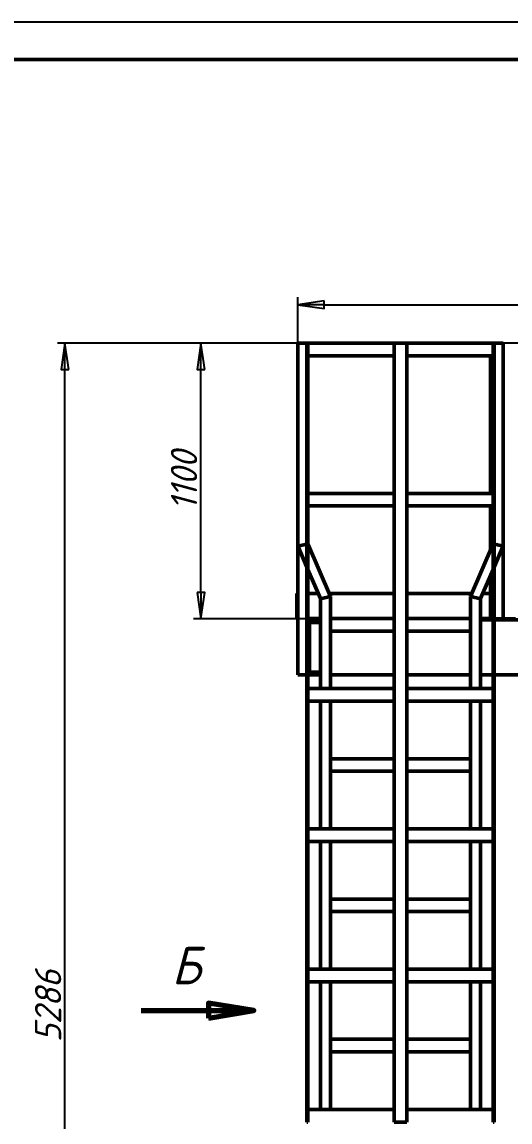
# Model space of a CAD drawing. Header units: millimetres. Extents: x 0 to 25230, y 0 to 17820.
# Drawn here: x 13663 to 15612, y 13429 to 17820 of the extents above; entities that cross this region are included whole.
import ezdxf

# ---------------------------------------------------------------- set-up
doc = ezdxf.new("R2010")
doc.units = ezdxf.units.MM
doc.header["$LTSCALE"] = 30
doc.linetypes.add('CHAIN', pattern=[0.7087, 0.4724, -0.0591, 0.1181, -0.0591])
for name, color, linetype, lineweight in [('Видимый контур (ГОСТ)', 7, 'Continuous', 50), ('Кромка (ГОСТ)', 7, 'Continuous', 50), ('Линия  разреза (ГОСТ)', 7, 'CHAIN', 70), ('Размер (ГОСТ)', 7, 'Continuous', 25)]:
    doc.layers.add(name, color=color, linetype=linetype, lineweight=lineweight)
doc.styles.add('Обычный текст (ГОСТ)', font='GOST Common Italic.ttf')
doc.styles.add('Увеличенный текст (ГОСТ)', font='GOST Common Italic.ttf')
doc.dimstyles.new('Обычный (ГОСТ)', dxfattribs={"dimscale": 30, "dimtxt": 3.5, "dimasz": 3.5, "dimexe": 1, "dimexo": 0, "dimgap": 0.5, "dimtad": 1, "dimrnd": 1e-08, "dimtxsty": 'Обычный текст (ГОСТ)', "dimblk": 'Filled-1', "dimcen": 0.09, "dimdle": 15, "dimclrd": 256, "dimclre": 256, "dimclrt": 256, "dimazin": 2, "dimtfac": 0.714286, "dimtdec": 3, "dimtmove": 0, "dimatfit": 3, "dimfxl": 1, "dimtolj": 1, "dimlwd": 25, "dimlwe": 25, "dimarcsym": 0})

# ---------------------------------------------------------------- blocks, each defined once
blk = doc.blocks.new('Рамки ГОСТ_ граница 594x841')
at = {"layer": 'Кромка (ГОСТ)', "lineweight": 25}
blk.add_line((0, 594), (841, 594), dxfattribs=at)
at = {"layer": 'Кромка (ГОСТ)'}
blk.add_line((836, 589), (20, 589), dxfattribs=at)
blk = doc.blocks.new('2dTransSection1')
at = {"layer": 'Линия  разреза (ГОСТ)', "linetype": 'Continuous'}
for p, q in [((486.28, 462.46), (480.28, 463.46)), ((480.28, 463.46), (480.28, 461.46)), ((471.28, 462.46), (480.28, 462.46)), ((480.28, 462.46), (486.28, 462.46)), ((480.28, 461.46), (486.28, 462.46))]:
    blk.add_line(p, q, dxfattribs=at)
at = {"layer": 'Линия  разреза (ГОСТ)', "linetype": 'Continuous', "flags": 128}
blk.add_lwpolyline([(480.28, 461.46), (486.28, 462.46), (480.28, 463.46), (480.28, 461.46)], dxfattribs=at)
at = {"layer": 'Линия  разреза (ГОСТ)'}
blk.add_solid([(480.28, 461.46), (486.28, 462.46), (480.28, 463.46), (480.28, 461.46)], dxfattribs=at)
at = {"layer": 'Линия  разреза (ГОСТ)', "insert": (475.33, 465.96), "char_height": 5, "attachment_point": 7, "style": 'Увеличенный текст (ГОСТ)'}
blk.add_mtext('Б', dxfattribs=at)
blk = doc.blocks.new('Filled-1')
at = {"color": 0}
for p, q in [((0, 0), (-1, 0.143)), ((-1, 0.143), (-1, -0.143)), ((-1, 0), (0, 0)), ((-1, -0.143), (0, 0))]:
    blk.add_line(p, q, dxfattribs=at)
at = {"color": 0, "flags": 128}
blk.add_lwpolyline([(-1, -0.143), (0, 0), (-1, 0.143), (-1, -0.143)], dxfattribs=at)
at = {"color": 0}
blk.add_solid([(-1, -0.143), (0, 0), (-1, 0.143), (-1, -0.143)], dxfattribs=at)
blk = doc.blocks.new('*D158')
at = {"layer": 'Defpoints', "color": 0, "linetype": 'Continuous', "transparency": 16777216}
for p in [(23854.8, 16691.5), (14764.8, 16537.9), (23854.8, 16537.9)]:
    blk.add_point(p, dxfattribs=at)
at = {"layer": 'Размер (ГОСТ)', "linetype": 'Continuous', "lineweight": 25, "transparency": 16777216}
for p, q in [((14764.8, 16537.9), (14764.8, 16721.5)), ((14869.8, 16691.5), (23749.8, 16691.5)), ((23854.8, 16537.9), (23854.8, 16721.5))]:
    blk.add_line(p, q, dxfattribs=at)
at = {"layer": 'Размер (ГОСТ)', "linetype": 'Continuous', "lineweight": 25, "transparency": 16777216, "xscale": 105, "yscale": 105, "zscale": 105, "rotation": 180}
blk.add_blockref('Filled-1', (14764.8, 16691.5), dxfattribs=at)
at = {"layer": 'Размер (ГОСТ)', "linetype": 'Continuous', "lineweight": 25, "transparency": 16777216, "xscale": 105, "yscale": 105, "zscale": 105}
blk.add_blockref('Filled-1', (23854.8, 16691.5), dxfattribs=at)
at = {"layer": 'Размер (ГОСТ)', "linetype": 'Continuous', "lineweight": 25, "transparency": 16777216, "insert": (19087.7, 16811.5), "char_height": 105, "attachment_point": 1, "style": 'Обычный текст (ГОСТ)'}
blk.add_mtext('\\A1;\\fGOST Common|b0|i1;9090±3', dxfattribs=at)
blk = doc.blocks.new('*D159')
at = {"layer": 'Defpoints', "color": 0, "linetype": 'Continuous', "transparency": 16777216}
for p in [(13834.5, 16537.9), (23814.8, 16537.9), (23669.8, 11252.4)]:
    blk.add_point(p, dxfattribs=at)
at = {"layer": 'Размер (ГОСТ)', "linetype": 'Continuous', "lineweight": 25, "transparency": 16777216}
for p, q in [((23814.8, 16537.9), (13804.5, 16537.9)), ((13834.5, 11357.4), (13834.5, 16432.9)), ((23669.8, 11252.4), (13804.5, 11252.4))]:
    blk.add_line(p, q, dxfattribs=at)
at = {"layer": 'Размер (ГОСТ)', "linetype": 'Continuous', "lineweight": 25, "transparency": 16777216, "xscale": 105, "yscale": 105, "zscale": 105}
for p, rotation in [((13834.5, 16537.9), 90), ((13834.5, 11252.4), 270)]:
    blk.add_blockref('Filled-1', p, dxfattribs=dict(at, rotation=rotation))
at = {"layer": 'Размер (ГОСТ)', "linetype": 'Continuous', "lineweight": 25, "transparency": 16777216, "insert": (13714.5, 13746.8), "char_height": 105, "attachment_point": 1, "rotation": 90, "style": 'Обычный текст (ГОСТ)'}
blk.add_mtext('\\A1;5286', dxfattribs=at)
blk = doc.blocks.new('*D175')
at = {"layer": 'Defpoints', "color": 0, "linetype": 'Continuous', "transparency": 16777216}
for p in [(14377.5, 16537.9), (14769.3, 16537.9), (14808.8, 15437.9)]:
    blk.add_point(p, dxfattribs=at)
at = {"layer": 'Размер (ГОСТ)', "linetype": 'Continuous', "lineweight": 25, "transparency": 16777216}
for p, q in [((14769.3, 16537.9), (14347.5, 16537.9)), ((14377.5, 15542.9), (14377.5, 16432.9)), ((14808.8, 15437.9), (14347.5, 15437.9))]:
    blk.add_line(p, q, dxfattribs=at)
at = {"layer": 'Размер (ГОСТ)', "linetype": 'Continuous', "lineweight": 25, "transparency": 16777216, "xscale": 105, "yscale": 105, "zscale": 105}
for p, rotation in [((14377.5, 16537.9), 90), ((14377.5, 15437.9), 270)]:
    blk.add_blockref('Filled-1', p, dxfattribs=dict(at, rotation=rotation))
at = {"layer": 'Размер (ГОСТ)', "linetype": 'Continuous', "lineweight": 25, "transparency": 16777216, "insert": (14257.5, 15869.9), "char_height": 105, "attachment_point": 1, "rotation": 90, "style": 'Обычный текст (ГОСТ)'}
blk.add_mtext('\\A1;1100', dxfattribs=at)

msp = doc.modelspace()

# ---------------------------------------------------------------- linework, layer by layer
at = {"layer": 'Видимый контур (ГОСТ)'}
for p, q in [((14764.839, 16537.936), (14764.839, 15728.328)), ((14764.839, 16537.936), (14769.339, 16537.936)), ((14800.339, 16537.936), (14769.339, 16537.936)), ((14800.339, 16537.936), (14800.839, 16537.936)), ((14804.839, 16537.936), (14800.839, 16537.936)), ((14800.839, 13428.936), (14800.839, 16537.936)), ((14804.839, 16487.936), (14804.839, 16537.936)), ((14804.839, 16537.936), (15149.839, 16537.936)), ((14804.839, 13428.936), (14804.839, 16537.936)), ((15149.839, 16537.936), (15199.839, 16537.936)), ((15149.839, 13428.936), (15149.839, 16537.936)), ((15199.839, 16537.936), (15544.839, 16537.936)), ((15199.839, 16537.936), (15199.839, 13428.936)), ((15544.839, 16487.936), (15544.839, 16537.936)), ((15548.839, 16537.936), (15544.839, 16537.936)), ((15544.839, 13428.936), (15544.839, 16537.936)), ((15548.839, 16537.936), (15549.339, 16537.936)), ((15548.839, 13428.936), (15548.839, 16537.936)), ((15580.339, 16537.936), (15549.339, 16537.936)), ((15580.339, 16537.936), (15584.839, 16537.936)), ((15584.839, 16537.936), (15584.839, 16537.936)), ((15584.839, 15437.936), (15584.839, 16537.936)), ((15584.839, 16537.936), (15584.839, 15728.331)), ((14804.839, 16487.936), (14804.839, 15937.936)), ((14804.839, 16487.936), (15149.839, 16487.936)), ((15199.839, 16487.936), (15544.839, 16487.936)), ((15534.839, 15937.936), (15534.839, 16487.936)), ((14804.839, 15887.936), (14804.839, 15937.936)), ((14804.839, 15937.936), (15149.839, 15937.936)), ((15199.839, 15937.936), (15544.839, 15937.936)), ((15544.839, 15887.936), (15544.839, 15937.936)), ((14804.839, 15887.936), (14804.839, 15736.539)), ((14804.839, 15887.936), (15149.839, 15887.936)), ((15199.839, 15887.936), (15544.839, 15887.936)), ((15534.839, 15713.209), (15534.839, 15887.936)), ((14764.839, 15728.328), (14769.339, 15729.252)), ((14769.339, 15729.252), (14764.839, 15728.328)), ((14764.839, 15213.936), (14764.839, 15728.328)), ((14764.839, 15728.328), (14800.839, 15644.33)), ((14800.339, 15735.615), (14769.339, 15729.252)), ((14769.339, 15729.252), (14800.339, 15735.615)), ((14800.339, 15735.615), (14800.839, 15735.718)), ((14800.839, 15735.718), (14800.339, 15735.615)), ((14804.839, 15736.539), (14804.839, 15736.539)), ((14804.839, 15736.539), (14894.839, 15526.541)), ((14804.839, 15736.539), (14804.839, 15736.539)), ((15544.839, 15736.541), (15454.839, 15526.541)), ((15549.339, 15735.617), (15548.839, 15735.72)), ((15548.839, 15735.72), (15549.339, 15735.617)), ((15584.839, 15728.331), (15548.839, 15644.33)), ((15549.339, 15735.617), (15580.339, 15729.255)), ((15580.339, 15729.255), (15549.339, 15735.617)), ((15584.839, 15728.331), (15580.339, 15729.255)), ((15580.339, 15729.255), (15584.839, 15728.331)), ((14804.839, 15634.997), (14854.839, 15518.331)), ((14804.839, 15433.936), (14804.839, 15634.996)), ((15544.839, 15634.997), (15494.839, 15518.331)), ((15534.839, 15437.936), (15534.839, 15611.665)), ((14762.839, 15538.936), (14760.839, 15538.936)), ((14760.839, 15438.936), (14760.839, 15538.936)), ((14762.839, 15438.936), (14762.839, 15538.936)), ((14762.839, 15538.936), (14764.839, 15538.936)), ((14804.839, 15538.936), (14846.008, 15538.936)), ((14859.339, 15519.254), (14854.839, 15518.331)), ((14854.839, 15518.331), (14859.339, 15519.254)), ((14854.839, 15158.936), (14854.839, 15518.331)), ((14859.339, 15519.254), (14890.339, 15525.618)), ((14890.339, 15525.618), (14859.339, 15519.254)), ((14889.527, 15538.936), (15149.839, 15538.936)), ((14894.839, 15526.541), (14890.339, 15525.618)), ((14890.339, 15525.618), (14894.839, 15526.541)), ((14894.839, 15526.541), (14894.839, 15526.541)), ((14894.839, 15526.541), (14894.839, 15526.541)), ((14894.839, 15158.936), (14894.839, 15526.541)), ((15199.839, 15538.936), (15460.151, 15538.936)), ((15459.339, 15525.617), (15454.839, 15526.541)), ((15454.839, 15526.541), (15459.339, 15525.617)), ((15454.839, 15158.936), (15454.839, 15526.541)), ((15459.339, 15525.617), (15490.339, 15519.255)), ((15490.339, 15519.255), (15459.339, 15525.617)), ((15494.839, 15518.331), (15490.339, 15519.255)), ((15490.339, 15519.255), (15494.839, 15518.331)), ((15494.839, 15158.936), (15494.839, 15518.331)), ((15503.67, 15538.936), (15534.839, 15538.936)), ((14762.839, 15438.936), (14760.839, 15438.936)), ((14762.839, 15438.936), (14764.839, 15438.936)), ((14804.839, 15438.936), (14854.839, 15438.936)), ((14804.839, 15213.936), (14804.839, 15433.936)), ((14804.839, 15433.936), (14854.839, 15433.936)), ((14808.839, 15437.936), (14854.839, 15437.936)), ((14808.839, 15433.936), (14808.839, 15437.936)), ((14810.239, 15414.436), (14810.239, 15233.436)), ((14817.339, 15423.336), (14811.339, 15417.336)), ((14811.339, 15417.336), (14811.339, 15230.536)), ((14854.839, 15423.336), (14817.339, 15423.336)), ((14854.839, 15424.436), (14820.239, 15424.436)), ((15149.839, 15438.936), (14894.839, 15438.936)), ((15454.839, 15438.936), (15199.839, 15438.936)), ((15494.839, 15438.936), (15534.839, 15438.936)), ((15494.839, 15437.936), (15544.839, 15437.936)), ((15544.839, 15433.936), (15494.839, 15433.936)), ((15548.839, 15437.936), (15633.839, 15437.936)), ((15741.339, 15433.936), (15548.839, 15433.936)), ((15149.839, 15388.936), (14894.839, 15388.936)), ((15454.839, 15388.936), (15199.839, 15388.936)), ((14764.839, 15213.936), (14769.339, 15213.936)), ((14800.339, 15213.936), (14769.339, 15213.936)), ((14800.339, 15213.936), (14800.839, 15213.936)), ((14854.839, 15213.936), (14804.839, 15213.936)), ((14804.839, 15213.936), (14804.839, 15213.936)), ((14811.339, 15230.536), (14817.339, 15224.536)), ((14817.339, 15224.536), (14854.839, 15224.536)), ((14820.239, 15223.436), (14854.839, 15223.436)), ((15149.839, 15213.936), (14894.839, 15213.936)), ((15454.839, 15213.936), (15199.839, 15213.936)), ((15544.839, 15213.936), (15494.839, 15213.936)), ((15741.339, 15213.936), (15548.839, 15213.936)), ((14804.839, 15108.936), (14804.839, 15158.936)), ((14804.839, 15158.936), (15149.839, 15158.936)), ((15199.839, 15158.936), (15544.839, 15158.936)), ((15544.839, 15108.936), (15544.839, 15158.936)), ((14804.839, 15108.936), (15149.839, 15108.936)), ((14854.839, 14598.936), (14854.839, 15108.936)), ((14894.839, 14598.936), (14894.839, 15108.936)), ((15199.839, 15108.936), (15544.839, 15108.936)), ((15454.839, 14598.936), (15454.839, 15108.936)), ((15494.839, 14598.936), (15494.839, 15108.936)), ((15149.839, 14878.936), (14894.839, 14878.936)), ((15454.839, 14878.936), (15199.839, 14878.936)), ((15149.839, 14828.936), (14894.839, 14828.936)), ((15454.839, 14828.936), (15199.839, 14828.936)), ((14804.839, 14548.936), (14804.839, 14598.936)), ((14804.839, 14598.936), (15149.839, 14598.936)), ((15199.839, 14598.936), (15544.839, 14598.936)), ((15544.839, 14548.936), (15544.839, 14598.936)), ((14804.839, 14548.936), (15149.839, 14548.936)), ((14854.839, 14038.936), (14854.839, 14548.936)), ((14894.839, 14038.936), (14894.839, 14548.936)), ((15199.839, 14548.936), (15544.839, 14548.936)), ((15454.839, 14038.936), (15454.839, 14548.936)), ((15494.839, 14038.936), (15494.839, 14548.936)), ((15149.839, 14318.936), (14894.839, 14318.936)), ((15454.839, 14318.936), (15199.839, 14318.936)), ((15149.839, 14268.936), (14894.839, 14268.936)), ((15454.839, 14268.936), (15199.839, 14268.936)), ((14804.839, 13988.936), (14804.839, 14038.936)), ((14804.839, 14038.936), (15149.839, 14038.936)), ((15199.839, 14038.936), (15544.839, 14038.936)), ((15544.839, 13988.936), (15544.839, 14038.936)), ((14804.839, 13988.936), (15149.839, 13988.936)), ((14854.839, 13478.936), (14854.839, 13988.936)), ((14894.839, 13478.936), (14894.839, 13988.936)), ((15199.839, 13988.936), (15544.839, 13988.936)), ((15454.839, 13478.936), (15454.839, 13988.936)), ((15494.839, 13478.936), (15494.839, 13988.936)), ((15149.839, 13758.936), (14894.839, 13758.936)), ((15454.839, 13758.936), (15199.839, 13758.936)), ((15149.839, 13708.936), (14894.839, 13708.936)), ((15454.839, 13708.936), (15199.839, 13708.936)), ((14804.839, 13428.936), (14804.839, 13478.936)), ((14804.839, 13478.936), (15149.839, 13478.936)), ((15199.839, 13478.936), (15544.839, 13478.936)), ((15544.839, 13428.936), (15544.839, 13478.936)), ((14804.839, 13428.936), (14800.839, 13428.936)), ((15199.839, 13428.936), (15149.839, 13428.936)), ((15548.839, 13428.936), (15544.839, 13428.936))]:
    msp.add_line(p, q, dxfattribs=at)
for centre, start, end in [((14820.239, 15414.436), 90, 180), ((14820.239, 15233.436), 180, 270)]:
    msp.add_arc(centre, 10, start, end, dxfattribs=at)

# ---------------------------------------------------------------- block references
at = {"xscale": 30, "yscale": 30, "zscale": 30}
msp.add_blockref('Рамки ГОСТ_ граница 594x841', (0, 0), dxfattribs=at)
at = {"layer": 'Линия  разреза (ГОСТ)', "xscale": 30, "yscale": 30, "zscale": 30}
msp.add_blockref('2dTransSection1', (0, 0), dxfattribs=at)

# ---------------------------------------------------------------- dimensions: what is measured, and where the dimension line sits
at = {"layer": 'Размер (ГОСТ)', "linetype": 'Continuous', "lineweight": 25}
dim = msp.add_linear_dim(base=(23854.839, 16691.545), p1=(14764.839, 16537.936), p2=(23854.839, 16537.936), angle=180, text='\\fGOST Common|b0|i1;<>±3', dimstyle='Обычный (ГОСТ)', override={"dimgap": 0.5, "dimdec": 2, "dimtol": 0, "dimlim": 0, "dimtp": 0, "dimtm": 0, "dimtdec": 3, "dimtofl": 0, "dimatfit": 1}, dxfattribs=at)
dim.commit()
dim.dimension.update_dxf_attribs({"geometry": '*D158', "text_midpoint": (19309.839, 16691.545), "dimtype": 160})
for base, p1, p2, angle, override, picture, middle in [((13834.518010461, 16537.936017398), (23669.839337025, 11252.436017336), (23814.838843666, 16537.936017398), 90, {"dimgap": 0.5, "dimdec": 0, "dimtol": 0, "dimlim": 0, "dimtp": 0, "dimtm": 0, "dimtdec": 0, "dimtofl": 0, "dimatfit": 1}, '*D159', (13834.518010461, 13895.186017367)), ((14377.519, 16537.936), (14808.839, 15437.936), (14769.339, 16537.936), 270, {"dimgap": 0.5, "dimdec": 2, "dimtol": 0, "dimlim": 0, "dimtp": 0, "dimtm": 0, "dimtdec": 3, "dimtofl": 0, "dimatfit": 1}, '*D175', (14377.519, 15987.936))]:
    dim = msp.add_linear_dim(base=base, p1=p1, p2=p2, angle=angle, dimstyle='Обычный (ГОСТ)', override=override, dxfattribs=at)
    dim.commit()
    dim.dimension.update_dxf_attribs({"geometry": picture, "text_midpoint": middle, "dimtype": 160})

doc.saveas('drawing.dxf')
